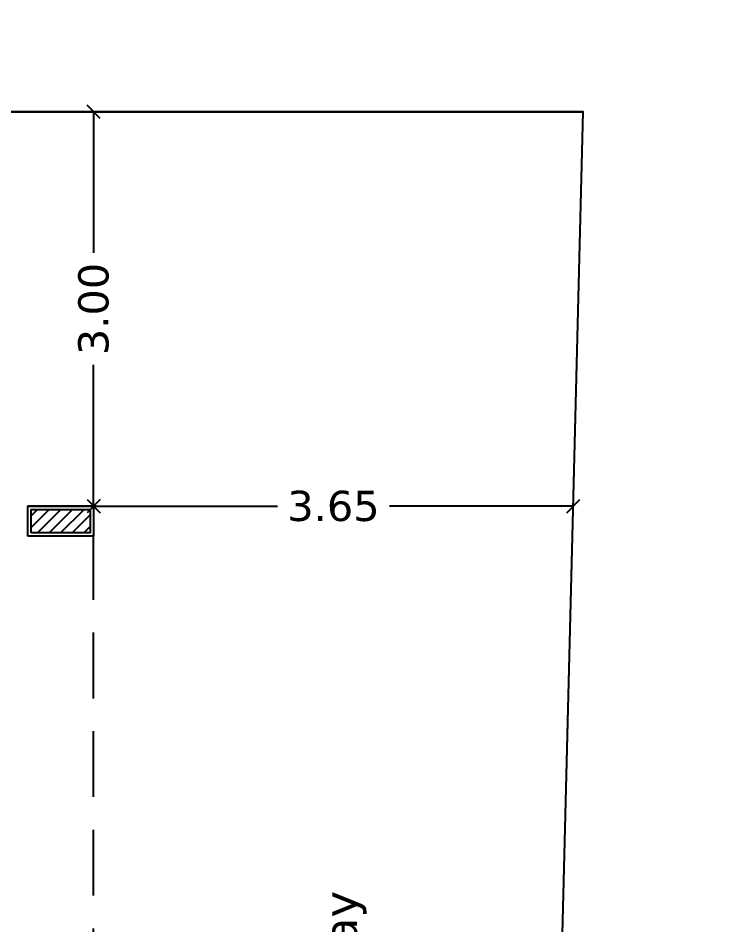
# Model space of a CAD drawing. Header units: metres. Extents: x 1161 to 1456, y 119 to 208.
# Drawn here: x 1172.06 to 1177.43, y 156.74 to 163.64 of the extents above; entities that cross this region are included whole.
import ezdxf

# ---------------------------------------------------------------- set-up
doc = ezdxf.new("R2010")
doc.units = ezdxf.units.M
doc.header["$MEASUREMENT"] = 0
doc.header["$PDMODE"] = 1
doc.header["$PDSIZE"] = -5
doc.linetypes.add('DASHED', pattern=[0.75, 0.5, -0.25])
doc.layers.add('GRID', color=8, linetype='Continuous')
doc.layers.add('HAT', color=9, linetype='Continuous', lineweight=15)
doc.styles.get("Standard").update_dxf_attribs({"font": 'verdana.ttf'})
doc.dimstyles.new('app', dxfattribs={"dimtxt": 0.23, "dimasz": 0.1, "dimexe": 0.18, "dimexo": 0.0625, "dimgap": 0.09, "dimtad": 0, "dimzin": 0, "dimdsep": 46, "dimtxsty": 'Standard', "dimblk": 'OBLIQUE', "dimcen": 0.09, "dimse1": 1, "dimse2": 1, "dimclrd": 8, "dimclre": 8, "dimclrt": 6, "dimadec": 0, "dimazin": 0, "dimtfac": 1, "dimtofl": 0, "dimtmove": 0, "dimatfit": 3, "dimfxl": 0, "dimtolj": 1, "dimtzin": 0, "dimarcsym": 0})

# ---------------------------------------------------------------- blocks, each defined once
blk = doc.blocks.new('*D152')
at = {"layer": 'DEFPOINTS', "color": 0}
for p in [(1176.3604, 162.9266), (1175.5568, 130.9367), (1176.6792, 130.9085)]:
    blk.add_point(p, dxfattribs=at)
at = {"color": 6, "insert": (1177.081, 146.9035), "char_height": 0.5, "attachment_point": 5, "rotation": 88.56112}
blk.add_mtext('\\A1;32.00', dxfattribs=at)
blk = doc.blocks.new('_Oblique')
at = {"layer": 'HAT', "color": 0, "linetype": 'Continuous', "lineweight": -2}
blk.add_line((-0.5, -0.5), (0.5, 0.5), dxfattribs=at)
blk = doc.blocks.new('*D153')
at = {"layer": 'DEFPOINTS', "color": 0}
for p in [(1176.3604, 163.3107), (1161.9604, 162.9266), (1176.3604, 162.9266)]:
    blk.add_point(p, dxfattribs=at)
at = {"color": 6, "insert": (1169.1604, 163.3107), "char_height": 0.5, "attachment_point": 5}
blk.add_mtext('\\A1;14.40', dxfattribs=at)
blk = doc.blocks.new('*D156')
at = {"color": 8, "lineweight": -2}
for p, q in [((1172.6345, 162.9266), (1172.6345, 161.8525)), ((1172.6345, 159.9266), (1172.6345, 161.0007))]:
    blk.add_line(p, q, dxfattribs=at)
at = {"layer": 'DEFPOINTS', "color": 0}
for p in [(1172.6345, 162.9266), (1172.6345, 162.9266), (1172.6345, 159.9266)]:
    blk.add_point(p, dxfattribs=at)
at = {"color": 8, "lineweight": -2, "xscale": 0.1, "yscale": 0.1, "zscale": 0.1}
for p, rotation in [((1172.6345, 162.9266), 90), ((1172.6345, 159.9266), 270)]:
    blk.add_blockref('_Oblique', p, dxfattribs=dict(at, rotation=rotation))
at = {"color": 6, "insert": (1172.6345, 161.4266), "char_height": 0.23, "attachment_point": 5, "rotation": 90}
blk.add_mtext('\\A1;3.00', dxfattribs=at)
blk = doc.blocks.new('*D157')
at = {"color": 8, "lineweight": -2}
for p, q in [((1172.6345, 159.9266), (1174.0346, 159.9266)), ((1176.285, 159.9266), (1174.8848, 159.9266))]:
    blk.add_line(p, q, dxfattribs=at)
at = {"layer": 'DEFPOINTS', "color": 0}
for p in [(1172.6345, 159.9266), (1176.285, 159.9266), (1176.285, 159.9266)]:
    blk.add_point(p, dxfattribs=at)
at = {"color": 8, "lineweight": -2, "xscale": 0.1, "yscale": 0.1, "zscale": 0.1, "rotation": 180}
blk.add_blockref('_Oblique', (1172.6345, 159.9266), dxfattribs=at)
at = {"color": 8, "lineweight": -2, "xscale": 0.1, "yscale": 0.1, "zscale": 0.1}
blk.add_blockref('_Oblique', (1176.285, 159.9266), dxfattribs=at)
at = {"color": 6, "insert": (1174.4597, 159.9266), "char_height": 0.23, "attachment_point": 5}
blk.add_mtext('\\A1;3.65', dxfattribs=at)
blk = doc.blocks.new('A$C360518C6')
at = {"layer": 'GRID'}
h = blk.add_hatch(dxfattribs=at)
h.set_pattern_fill('ANSI31', color=256, scale=0.5)
h.set_pattern_definition([(45, (1868.51851, -3008.56876), (-0.0441941738, 0.0441941738), [])])
h.paths.add_polyline_path([(-0.4746, -0.2032), (-0.4746, -0.0254), (-0.0254, -0.0254), (-0.0254, -0.2032)])
for points in [[(-0.5, -0.2286), (-0.5, 0), (0, 0), (0, -0.2286)], [(-0.4746, -0.2032), (-0.4746, -0.0254), (-0.0254, -0.0254), (-0.0254, -0.2032)]]:
    blk.add_lwpolyline(points, close=True)

msp = doc.modelspace()

# ---------------------------------------------------------------- linework, layer by layer
msp.add_line((1175.5568, 130.9367), (1176.3604, 162.9266))
msp.add_lwpolyline([(1161.9604, 162.9266), (1176.3604, 162.9266)])
msp.add_lwpolyline([(1161.9604, 130.6266), (1175.5568, 130.9367), (1176.3604, 162.9266), (1161.9604, 162.9266)], close=True)
at = {"linetype": 'DASHED'}
msp.add_lwpolyline([(1172.6345, 148.7145), (1172.6345, 159.9266), (1164.9745, 159.9266), (1164.9745, 133.8666), (1172.6345, 133.8666), (1172.6345, 141.0466)], dxfattribs=at)

# ---------------------------------------------------------------- block references
msp.add_blockref('A$C360518C6', (1172.6345, 159.9266))

# ---------------------------------------------------------------- texts
msp.add_text('3.00 M  Drive Way', height=0.25, rotation=90).set_placement((1174.6397, 153.8385))

# ---------------------------------------------------------------- dimensions: what is measured, and where the dimension line sits
for p1, p2, distance, picture, middle in [((1161.9604, 162.9266), (1176.3604, 162.9266), 0.3841, '*D153', (1169.1604, 163.3107)), ((1176.3604, 162.9266), (1175.5568, 130.9367), 1.1228, '*D152', (1177.081, 146.9035))]:
    dim = msp.add_aligned_dim(p1=p1, p2=p2, distance=distance, dimstyle='app', override={"dimtxt": 0.5, "dimsd1": 1, "dimsd2": 1})
    dim.commit()
    dim.dimension.update_dxf_attribs({"geometry": picture, "text_midpoint": middle})
dim = msp.add_linear_dim(base=(1172.6345, 162.9266), p1=(1172.6345, 159.9266), p2=(1172.6345, 162.9266), angle=90, dimstyle='app')
dim.commit()
dim.dimension.update_dxf_attribs({"geometry": '*D156', "text_midpoint": (1172.6345, 161.4266)})
dim = msp.add_linear_dim(base=(1176.285, 159.9266), p1=(1172.6345, 159.9266), p2=(1176.285, 159.9266), dimstyle='app')
dim.commit()
dim.dimension.update_dxf_attribs({"geometry": '*D157', "text_midpoint": (1174.4597, 159.9266)})

doc.saveas('drawing.dxf')
